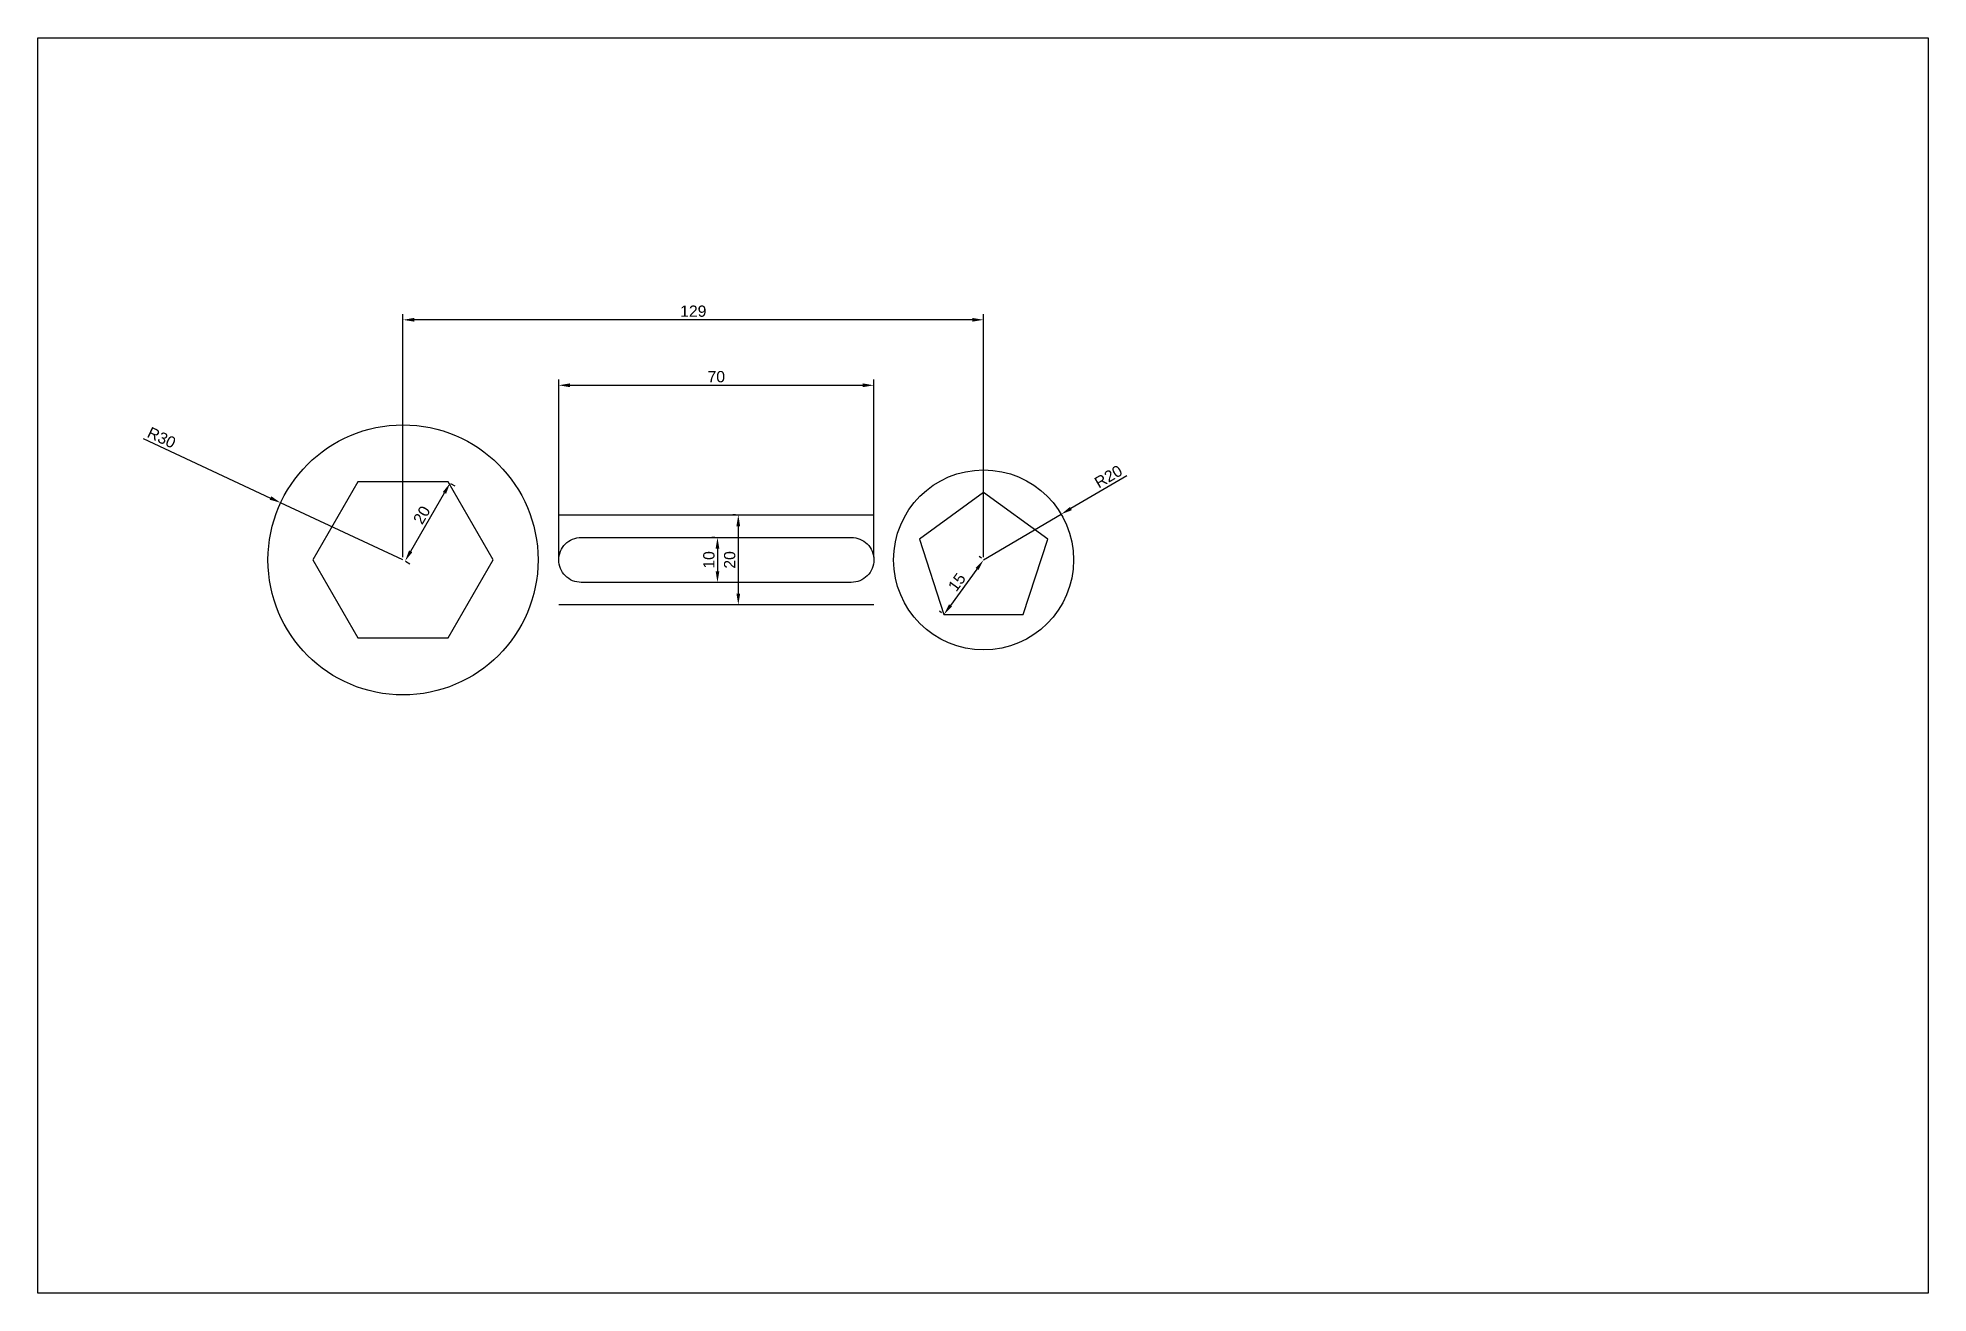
# Model space of a CAD drawing. Header units: millimetres. Extents: x 1423 to 1843, y 2176 to 2455.
import ezdxf

# ---------------------------------------------------------------- set-up
doc = ezdxf.new("R2010")
doc.units = ezdxf.units.MM
doc.styles.get("Standard").update_dxf_attribs({"font": 'arial.ttf'})
doc.dimstyles.new('ISO-25', dxfattribs={"dimtxt": 2.5, "dimasz": 2.5, "dimexe": 1.25, "dimexo": 0.625, "dimtad": 1, "dimtxsty": 'Standard', "dimcen": 2.5, "dimadec": 0, "dimazin": 0, "dimtfac": 1, "dimtmove": 0, "dimatfit": 3, "dimfxl": 1, "dimarcsym": 0})

# ---------------------------------------------------------------- blocks, each defined once
blk = doc.blocks.new('*D2')
at = {"color": 0, "lineweight": -2, "transparency": 16777216}
for p, q in [((1446.62, 2366.41), (1474.89, 2353.2)), ((1504.33, 2339.44), (1477.15, 2352.14))]:
    blk.add_line(p, q, dxfattribs=at)
at = {"color": 0, "transparency": 16777216}
blk.add_solid([(1475.07, 2353.58), (1474.71, 2352.82), (1477.15, 2352.14)], dxfattribs=at)
at = {"layer": 'Defpoints', "color": 0, "transparency": 16777216}
for p in [(1477.15, 2352.14), (1504.33, 2339.44)]:
    blk.add_point(p, dxfattribs=at)
at = {"color": 0, "transparency": 16777216, "insert": (1450.7, 2366.61), "char_height": 2.5, "attachment_point": 5, "rotation": 334.9531}
blk.add_mtext('R30', dxfattribs=at)
blk = doc.blocks.new('*D3')
at = {"color": 0, "lineweight": -2, "transparency": 16777216}
for p, q in [((1665.12, 2358.15), (1652.72, 2350.86)), ((1633.33, 2339.44), (1650.57, 2349.59))]:
    blk.add_line(p, q, dxfattribs=at)
at = {"color": 0, "transparency": 16777216}
blk.add_solid([(1652.51, 2351.22), (1652.94, 2350.5), (1650.57, 2349.59)], dxfattribs=at)
at = {"layer": 'Defpoints', "color": 0, "transparency": 16777216}
for p in [(1650.57, 2349.59), (1633.33, 2339.44)]:
    blk.add_point(p, dxfattribs=at)
at = {"color": 0, "transparency": 16777216, "insert": (1661.05, 2357.96), "char_height": 2.5, "attachment_point": 5, "rotation": 30.4814}
blk.add_mtext('R20', dxfattribs=at)
blk = doc.blocks.new('*D4')
at = {"color": 0, "lineweight": -2, "transparency": 16777216}
for p, q in [((1514.87, 2356.45), (1515.87, 2355.88)), ((1506.04, 2341.35), (1513.54, 2354.34)), ((1504.87, 2339.13), (1505.87, 2338.56))]:
    blk.add_line(p, q, dxfattribs=at)
at = {"color": 0, "transparency": 16777216}
for points in [[(1513.18, 2354.54), (1513.9, 2354.13), (1514.79, 2356.5)], [(1505.68, 2341.55), (1506.4, 2341.14), (1504.79, 2339.18)]]:
    blk.add_solid(points, dxfattribs=at)
at = {"layer": 'Defpoints', "color": 0, "transparency": 16777216}
for p in [(1514.33, 2356.76), (1514.79, 2356.5), (1504.33, 2339.44)]:
    blk.add_point(p, dxfattribs=at)
at = {"color": 0, "transparency": 16777216, "insert": (1508.5, 2349.42), "char_height": 2.5, "attachment_point": 5, "rotation": 60}
blk.add_mtext('20', dxfattribs=at)
blk = doc.blocks.new('*D5')
at = {"color": 0, "lineweight": -2, "transparency": 16777216}
for p, q in [((1504.33, 2340.07), (1504.33, 2394.05)), ((1633.33, 2340.07), (1633.33, 2394.05)), ((1630.83, 2392.8), (1506.83, 2392.8))]:
    blk.add_line(p, q, dxfattribs=at)
at = {"color": 0, "transparency": 16777216}
for points in [[(1506.83, 2393.22), (1506.83, 2392.39), (1504.33, 2392.8)], [(1630.83, 2393.22), (1630.83, 2392.39), (1633.33, 2392.8)]]:
    blk.add_solid(points, dxfattribs=at)
at = {"layer": 'Defpoints', "color": 0, "transparency": 16777216}
for p in [(1504.33, 2392.8), (1504.33, 2339.44), (1633.33, 2339.44)]:
    blk.add_point(p, dxfattribs=at)
at = {"color": 0, "transparency": 16777216, "insert": (1568.83, 2394.71), "char_height": 2.5, "attachment_point": 5}
blk.add_mtext('129', dxfattribs=at)
blk = doc.blocks.new('*D6')
at = {"color": 0, "lineweight": -2, "transparency": 16777216}
for p, q in [((1632.83, 2339.81), (1632.32, 2340.18)), ((1631.86, 2337.42), (1625.99, 2329.33)), ((1624.01, 2327.67), (1623.51, 2328.04))]:
    blk.add_line(p, q, dxfattribs=at)
at = {"color": 0, "transparency": 16777216}
for points in [[(1631.53, 2337.67), (1632.2, 2337.18), (1633.33, 2339.44)], [(1625.65, 2329.57), (1626.32, 2329.09), (1624.52, 2327.31)]]:
    blk.add_solid(points, dxfattribs=at)
at = {"layer": 'Defpoints', "color": 0, "transparency": 16777216}
for p in [(1633.33, 2339.44), (1624.52, 2327.31), (1624.52, 2327.31)]:
    blk.add_point(p, dxfattribs=at)
at = {"color": 0, "transparency": 16777216, "insert": (1627.39, 2334.49), "char_height": 2.5, "attachment_point": 5, "rotation": 54}
blk.add_mtext('15', dxfattribs=at)
blk = doc.blocks.new('*D7')
at = {"color": 0, "lineweight": -2, "transparency": 16777216}
for p, q in [((1538.94, 2340.07), (1538.94, 2379.5)), ((1541.44, 2378.25), (1606.44, 2378.25)), ((1608.94, 2340.07), (1608.94, 2379.5))]:
    blk.add_line(p, q, dxfattribs=at)
at = {"color": 0, "transparency": 16777216}
for points in [[(1541.44, 2378.67), (1541.44, 2377.83), (1538.94, 2378.25)], [(1606.44, 2378.67), (1606.44, 2377.83), (1608.94, 2378.25)]]:
    blk.add_solid(points, dxfattribs=at)
at = {"layer": 'Defpoints', "color": 0, "transparency": 16777216}
for p in [(1608.94, 2378.25), (1538.94, 2339.44), (1608.94, 2339.44)]:
    blk.add_point(p, dxfattribs=at)
at = {"color": 0, "transparency": 16777216, "insert": (1573.94, 2380.15), "char_height": 2.5, "attachment_point": 5}
blk.add_mtext('70', dxfattribs=at)
blk = doc.blocks.new('*D8')
at = {"color": 0, "lineweight": -2, "transparency": 16777216}
for p, q in [((1573.58, 2344.44), (1572.95, 2344.44)), ((1574.2, 2341.94), (1574.2, 2336.94)), ((1573.58, 2334.44), (1572.95, 2334.44))]:
    blk.add_line(p, q, dxfattribs=at)
at = {"color": 0, "transparency": 16777216}
for points in [[(1573.79, 2341.94), (1574.62, 2341.94), (1574.2, 2344.44)], [(1573.79, 2336.94), (1574.62, 2336.94), (1574.2, 2334.44)]]:
    blk.add_solid(points, dxfattribs=at)
at = {"layer": 'Defpoints', "color": 0, "transparency": 16777216}
for p in [(1574.2, 2344.44), (1574.2, 2334.44), (1574.2, 2334.44)]:
    blk.add_point(p, dxfattribs=at)
at = {"color": 0, "transparency": 16777216, "insert": (1572.3, 2339.44), "char_height": 2.5, "attachment_point": 5, "rotation": 90}
blk.add_mtext('10', dxfattribs=at)
blk = doc.blocks.new('*D9')
at = {"color": 0, "lineweight": -2, "transparency": 16777216}
for p, q in [((1578.2, 2349.44), (1577.58, 2349.44)), ((1578.83, 2346.94), (1578.83, 2331.94)), ((1578.2, 2329.44), (1577.58, 2329.44))]:
    blk.add_line(p, q, dxfattribs=at)
at = {"color": 0, "transparency": 16777216}
for points in [[(1578.41, 2346.94), (1579.24, 2346.94), (1578.83, 2349.44)], [(1578.41, 2331.94), (1579.24, 2331.94), (1578.83, 2329.44)]]:
    blk.add_solid(points, dxfattribs=at)
at = {"layer": 'Defpoints', "color": 0, "transparency": 16777216}
for p in [(1578.83, 2349.44), (1578.83, 2329.44), (1578.83, 2329.44)]:
    blk.add_point(p, dxfattribs=at)
at = {"color": 0, "transparency": 16777216, "insert": (1576.92, 2339.44), "char_height": 2.5, "attachment_point": 5, "rotation": 90}
blk.add_mtext('20', dxfattribs=at)

msp = doc.modelspace()

# ---------------------------------------------------------------- linework, layer by layer
for points in [[(1423.195, 2455.475), (1843.195, 2455.475), (1843.195, 2176.475), (1423.195, 2176.475)], [(1494.333, 2356.763), (1484.333, 2339.443), (1494.333, 2322.122), (1514.333, 2322.122), (1524.333, 2339.443), (1514.333, 2356.763)], [(1633.333, 2354.443), (1619.068, 2344.078), (1624.517, 2327.308), (1642.15, 2327.308), (1647.599, 2344.078)]]:
    msp.add_lwpolyline(points, close=True)
for points in [[(1538.937, 2349.443), (1608.937, 2349.443)], [(1608.937, 2329.443), (1538.937, 2329.443)]]:
    msp.add_lwpolyline(points)
msp.add_lwpolyline([(1543.937, 2344.443), (1603.937, 2344.443, -0.4142136), (1608.937, 2339.443), (1608.937, 2339.443, -0.4142136), (1603.937, 2334.443), (1543.937, 2334.443, -0.4142136), (1538.937, 2339.443), (1538.937, 2339.443, -0.4142136)], format="xyb", close=True)
for centre, radius in [((1504.333, 2339.443), 30), ((1633.333, 2339.443), 20)]:
    msp.add_circle(centre, radius)

# ---------------------------------------------------------------- dimensions: what is measured, and where the dimension line sits
for base, p1, p2, picture, middle in [((1504.333, 2392.805), (1633.333, 2339.443), (1504.333, 2339.443), '*D5', (1568.833, 2394.706)), ((1608.937, 2378.25), (1538.937, 2339.443), (1608.937, 2339.443), '*D7', (1573.937, 2380.151))]:
    dim = msp.add_linear_dim(base=base, p1=p1, p2=p2, dimstyle='ISO-25')
    dim.commit()
    dim.dimension.update_dxf_attribs({"geometry": picture, "text_midpoint": middle})
for center, mpoint, picture, middle in [((1504.333, 2339.443), (1477.155, 2352.144), '*D2', (1449.891, 2364.884)), ((1633.333, 2339.443), (1650.569, 2349.588), '*D3', (1662.01, 2356.322))]:
    dim = msp.add_radius_dim(center=center, mpoint=mpoint, dimstyle='ISO-25')
    dim.commit()
    dim.dimension.update_dxf_attribs({"geometry": picture, "text_midpoint": middle, "dimtype": 164})
dim = msp.add_linear_dim(base=(1514.787, 2356.501), p1=(1504.333, 2339.443), p2=(1514.333, 2356.763), angle=60, dimstyle='ISO-25')
dim.commit()
dim.dimension.update_dxf_attribs({"geometry": '*D4', "text_midpoint": (1510.15, 2348.469), "dimtype": 161})
for base, p1, p2, picture, middle in [((1578.825, 2329.443), (1578.825, 2349.443), (1578.825, 2329.443), '*D9', (1576.924, 2339.443)), ((1574.202, 2334.443), (1574.202, 2344.443), (1574.202, 2334.443), '*D8', (1572.301, 2339.443))]:
    dim = msp.add_linear_dim(base=base, p1=p1, p2=p2, angle=90, dimstyle='ISO-25')
    dim.commit()
    dim.dimension.update_dxf_attribs({"geometry": picture, "text_midpoint": middle})
dim = msp.add_aligned_dim(p1=(1633.333, 2339.443), p2=(1624.517, 2327.308), distance=0, dimstyle='ISO-25')
dim.commit()
dim.dimension.update_dxf_attribs({"geometry": '*D6', "text_midpoint": (1627.387, 2334.493)})

doc.saveas('drawing.dxf')
